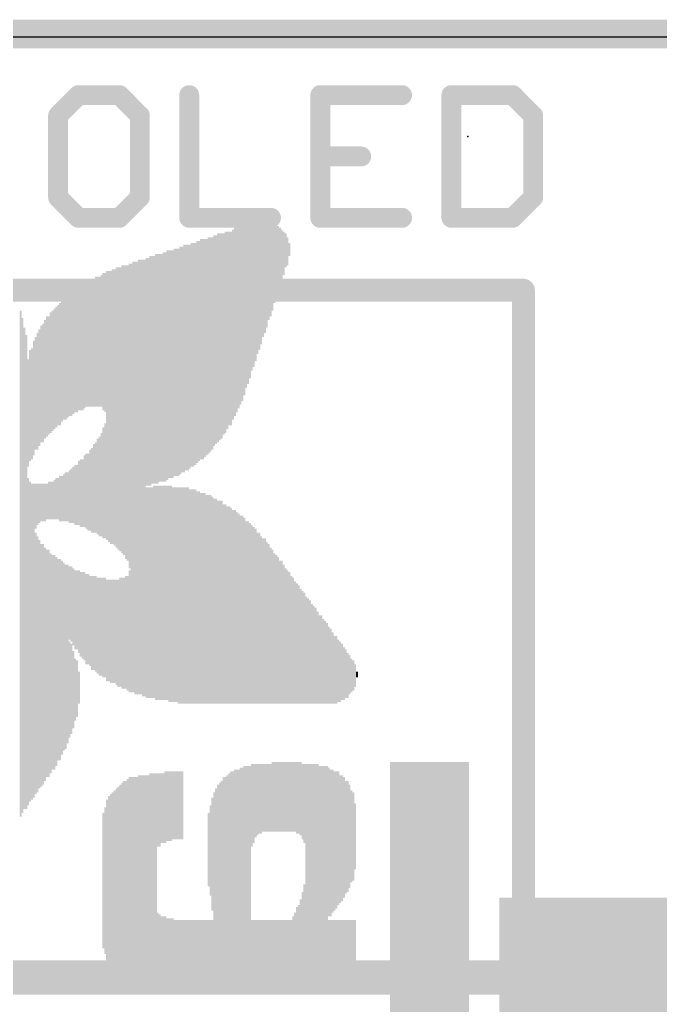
# Model space of a CAD drawing. Extents: x -0.3 to 20.4, y -13.3 to 21.5.
# Drawn here: x 7.94 to 13.65, y 12.71 to 21.49 of the extents above; entities that cross this region are included whole.
import ezdxf

# ---------------------------------------------------------------- set-up
doc = ezdxf.new("R2010")
doc.units = 0
for name, color, linetype in [('1', 12, 'CONTINUOUS'), ('16', 132, 'CONTINUOUS'), ('20', 53, 'CONTINUOUS'), ('21', 40, 'CONTINUOUS'), ('22', 6, 'CONTINUOUS'), ('24', 6, 'CONTINUOUS'), ('30', 253, 'CONTINUOUS'), ('32', 253, 'CONTINUOUS')]:
    doc.layers.add(name, color=color, linetype=linetype)

# ---------------------------------------------------------------- blocks, each defined once
blk = doc.blocks.new('RECT')
blk.add_solid([(-0.5, -0.5), (0.5, -0.5), (-0.5, 0.5), (0.5, 0.5)])

msp = doc.modelspace()

# ---------------------------------------------------------------- linework, layer by layer
at = {"layer": '1', "const_width": 0.254}
msp.add_lwpolyline([(20.2692, 21.3614), (-0.1778, 21.3614)], dxfattribs=at)
at = {"layer": '16'}
for points, const_width in [([(20.2692, 21.3614), (-0.1778, 21.3614)], 0.254), ([(6.985, 12.954), (13.2588, 12.954)], 0.3048), ([(13.2588, 12.954), (13.2842, 12.9794)], 0.3048), ([(14.8082, 12.9794), (13.2842, 12.9794)], 0.3048)]:
    msp.add_lwpolyline(points, dxfattribs=dict(at, const_width=const_width))
at = {"layer": '16', "const_width": 0.1524}
for points in [[(13.2842, 13.0556, 1), (13.2842, 12.9032)], [(13.3381, 12.9255, 1), (13.2303, 13.0333)], [(13.2588, 12.8778, 1), (13.2588, 13.0302)], [(13.2049, 13.0079, 1), (13.3127, 12.9001)]]:
    msp.add_lwpolyline(points, format="xyb", dxfattribs=at)
at = {"layer": '20'}
msp.add_line((0, 21.336), (16.764, 21.336), dxfattribs=at)
at = {"layer": '21'}
for points, const_width in [([(8.4647, 20.8162), (8.2825, 20.634)], 0.1778), ([(8.829, 20.8162), (8.4647, 20.8162)], 0.1778), ([(9.0112, 20.634), (8.829, 20.8162)], 0.1778), ([(9.4519, 20.8162), (9.4519, 19.7231)], 0.1778), ([(11.35, 20.8162), (10.6213, 20.8162)], 0.1778), ([(10.6213, 20.8162), (10.6213, 19.7231)], 0.1778), ([(11.7907, 20.8162), (11.7907, 19.7231)], 0.1778), ([(12.3372, 20.8162), (11.7907, 20.8162)], 0.1778), ([(12.5194, 20.634), (12.3372, 20.8162)], 0.1778), ([(8.2825, 20.634), (8.2825, 19.9053)], 0.1778), ([(9.0112, 19.9053), (9.0112, 20.634)], 0.1778), ([(12.5194, 19.9053), (12.5194, 20.634)], 0.1778), ([(10.6213, 20.2697), (10.9856, 20.2697)], 0.1778), ([(8.2825, 19.9053), (8.4647, 19.7231)], 0.1778), ([(8.829, 19.7231), (9.0112, 19.9053)], 0.1778), ([(12.3372, 19.7231), (12.5194, 19.9053)], 0.1778), ([(8.4647, 19.7231), (8.829, 19.7231)], 0.1778), ([(9.4519, 19.7231), (10.1806, 19.7231)], 0.1778), ([(10.6213, 19.7231), (11.35, 19.7231)], 0.1778), ([(11.7907, 19.7231), (12.3372, 19.7231)], 0.1778), ([(12.433, 19.078), (1.108, 19.078)], 0.2032), ([(12.433, -10.922), (12.433, 19.078)], 0.2032)]:
    msp.add_lwpolyline(points, dxfattribs=dict(at, const_width=const_width))
for points, const_width in [([(8.4647, 20.8607, 1), (8.4647, 20.7718)], 0.0889), ([(8.4961, 20.7848, 1), (8.4332, 20.8477)], 0.0889), ([(8.8605, 20.8477, 1), (8.7976, 20.7848)], 0.0889), ([(8.829, 20.7718, 1), (8.829, 20.8607)], 0.0889), ([(9.4963, 20.8162, 1), (9.4074, 20.8162)], 0.0889), ([(10.6213, 20.8607, 1), (10.6213, 20.7718)], 0.0889), ([(10.6657, 20.8162, 1), (10.5768, 20.8162)], 0.0889), ([(11.35, 20.7718, 1), (11.35, 20.8607)], 0.0889), ([(11.8351, 20.8162, 1), (11.7462, 20.8162)], 0.0889), ([(11.7907, 20.8607, 1), (11.7907, 20.7718)], 0.0889), ([(12.3687, 20.8477, 1), (12.3058, 20.7848)], 0.0889), ([(12.3372, 20.7718, 1), (12.3372, 20.8607)], 0.0889), ([(8.251, 20.6655, 1), (8.3139, 20.6026)], 0.0889), ([(8.3269, 20.634, 1), (8.238, 20.634)], 0.0889), ([(9.0557, 20.634, 1), (8.9668, 20.634)], 0.0889), ([(8.9798, 20.6026, 1), (9.0427, 20.6655)], 0.0889), ([(12.5639, 20.634, 1), (12.475, 20.634)], 0.0889), ([(12.488, 20.6026, 1), (12.5509, 20.6655)], 0.0889), ([(10.6213, 20.3141, 1), (10.6213, 20.2252)], 0.0889), ([(10.9856, 20.2252, 1), (10.9856, 20.3141)], 0.0889), ([(8.3139, 19.9367, 1), (8.251, 19.8739)], 0.0889), ([(8.238, 19.9053, 1), (8.3269, 19.9053)], 0.0889), ([(8.9668, 19.9053, 1), (9.0557, 19.9053)], 0.0889), ([(9.0427, 19.8739, 1), (8.9798, 19.9367)], 0.0889), ([(12.475, 19.9053, 1), (12.5639, 19.9053)], 0.0889), ([(12.5509, 19.8739, 1), (12.488, 19.9367)], 0.0889), ([(8.4647, 19.7676, 1), (8.4647, 19.6787)], 0.0889), ([(8.4332, 19.6917, 1), (8.4961, 19.7545)], 0.0889), ([(8.7976, 19.7545, 1), (8.8605, 19.6917)], 0.0889), ([(8.829, 19.6787, 1), (8.829, 19.7676)], 0.0889), ([(9.4519, 19.7676, 1), (9.4519, 19.6787)], 0.0889), ([(9.4074, 19.7231, 1), (9.4963, 19.7231)], 0.0889), ([(10.1806, 19.6787, 1), (10.1806, 19.7676)], 0.0889), ([(10.6213, 19.7676, 1), (10.6213, 19.6787)], 0.0889), ([(10.5768, 19.7231, 1), (10.6657, 19.7231)], 0.0889), ([(11.35, 19.6787, 1), (11.35, 19.7676)], 0.0889), ([(11.7462, 19.7231, 1), (11.8351, 19.7231)], 0.0889), ([(11.7907, 19.7676, 1), (11.7907, 19.6787)], 0.0889), ([(12.3058, 19.7545, 1), (12.3687, 19.6917)], 0.0889), ([(12.3372, 19.6787, 1), (12.3372, 19.7676)], 0.0889), ([(12.4838, 19.078, 1), (12.3822, 19.078)], 0.1016), ([(12.433, 19.0272, 1), (12.433, 19.1288)], 0.1016)]:
    msp.add_lwpolyline(points, format="xyb", dxfattribs=dict(at, const_width=const_width))
at = {"layer": '24'}
msp.add_point((11.938, 20.447), dxfattribs=at)

# ---------------------------------------------------------------- block references
at = {"layer": '16', "xscale": 1.27, "yscale": 2.032, "rotation": 90}
msp.add_blockref('RECT', (13.2842, 12.9794), dxfattribs=at)
at = {"layer": '22', "rotation": 270}
for p, xscale, yscale in [((10.0437, 19.064), 1.2405, 0.0167), ((10.0604, 19.0975), 1.1734, 0.0168), ((10.0772, 19.1143), 1.1399, 0.0168), ((10.094, 19.1394), 1.0896, 0.0167), ((10.1107, 19.1729), 1.0226, 0.0168), ((10.1275, 19.1897), 0.989, 0.0168), ((10.1443, 19.2149), 0.9387, 0.0167), ((10.161, 19.2484), 0.8717, 0.0168), ((10.1778, 19.2651), 0.8382, 0.0168), ((9.7755, 18.7035), 1.7937, 0.0167), ((9.7922, 18.7203), 1.7602, 0.0168), ((9.809, 18.737), 1.7267, 0.0168), ((9.8258, 18.737), 1.7267, 0.0167), ((9.8425, 18.7706), 1.6932, 0.0168), ((9.8593, 18.7957), 1.6764, 0.0167), ((9.876, 18.8125), 1.6428, 0.0168), ((9.8928, 18.8293), 1.6093, 0.0168), ((9.9096, 18.846), 1.5758, 0.0167), ((9.9263, 18.8712), 1.559, 0.0168), ((9.9431, 18.8963), 1.5088, 0.0168), ((9.9599, 18.9299), 1.4417, 0.0167), ((9.9766, 18.9466), 1.4082, 0.0168), ((9.9934, 18.9802), 1.3747, 0.0168), ((10.0102, 19.0137), 1.3076, 0.0167), ((10.0269, 19.0305), 1.2741, 0.0168), ((10.1946, 19.2819), 0.7712, 0.0167), ((10.2113, 19.3155), 0.7041, 0.0168), ((10.2281, 19.3238), 0.6538, 0.0168), ((10.2449, 19.349), 0.6035, 0.0167), ((10.2616, 19.3741), 0.5196, 0.0168), ((10.2783, 19.3825), 0.4694, 0.0167), ((10.2951, 19.4076), 0.3856, 0.0168), ((9.4737, 18.5023), 1.9949, 0.0168), ((9.4905, 18.5023), 1.9949, 0.0167), ((9.5072, 18.5108), 1.9781, 0.0168), ((9.524, 18.5275), 1.9782, 0.0168), ((9.5408, 18.5359), 1.9614, 0.0167), ((9.5575, 18.5527), 1.9614, 0.0168), ((9.5743, 18.5527), 1.9614, 0.0168), ((9.5911, 18.5611), 1.9447, 0.0167), ((9.6078, 18.5694), 1.9279, 0.0168), ((9.6246, 18.5862), 1.9278, 0.0167), ((9.6413, 18.5946), 1.9111, 0.0168), ((9.6581, 18.6029), 1.8943, 0.0168), ((9.6749, 18.6281), 1.8776, 0.0167), ((9.6916, 18.6365), 1.8608, 0.0168), ((9.7084, 18.6532), 1.8609, 0.0168), ((9.7252, 18.6617), 1.8441, 0.0167), ((9.7419, 18.67), 1.8273, 0.0168), ((9.7587, 18.6868), 1.7938, 0.0168), ((10.3119, 19.4328), 0.3018, 0.0168), ((10.3286, 19.4244), 0.2514, 0.0167), ((10.3454, 19.4412), 0.1173, 0.0168), ((9.2222, 18.3934), 2.0452, 0.0168), ((9.239, 18.3934), 2.0452, 0.0168), ((9.2558, 18.4102), 2.0452, 0.0167), ((9.2725, 18.4185), 2.0285, 0.0168), ((9.2893, 18.4185), 2.0285, 0.0168), ((9.3061, 18.4185), 2.0285, 0.0167), ((9.3228, 18.4353), 2.0284, 0.0168), ((9.3396, 18.4353), 2.0284, 0.0168), ((9.3564, 18.4353), 2.0284, 0.0167), ((9.3731, 18.4521), 2.0284, 0.0168), ((9.3899, 18.4605), 2.0117, 0.0168), ((9.4067, 18.4688), 2.0285, 0.0167), ((9.4234, 18.4773), 2.0117, 0.0168), ((9.4402, 18.4773), 2.0117, 0.0167), ((9.4569, 18.4856), 1.9949, 0.0168), ((8.954, 17.4127), 3.839, 0.0168), ((8.9708, 17.4044), 3.8557, 0.0168), ((8.9876, 17.4044), 3.8557, 0.0167), ((9.0043, 17.4127), 3.8725, 0.0168), ((9.0211, 17.4127), 3.8725, 0.0167), ((9.0378, 17.4044), 3.8893, 0.0168), ((9.0546, 17.4044), 3.8893, 0.0168), ((9.0714, 18.3515), 2.0284, 0.0167), ((9.0881, 18.3515), 2.0284, 0.0168), ((9.1049, 18.3599), 2.0452, 0.0168), ((9.1217, 18.3682), 2.0285, 0.0167), ((9.1384, 18.3682), 2.0285, 0.0168), ((9.1552, 18.3766), 2.0452, 0.0168), ((9.172, 18.3766), 2.0452, 0.0167), ((9.1887, 18.385), 2.0284, 0.0168), ((9.2055, 18.385), 2.0284, 0.0167), ((8.7193, 18.0497), 2.3973, 0.0168), ((8.7361, 18.0414), 2.414, 0.0168), ((8.7529, 18.033), 2.4308, 0.0167), ((8.7696, 18.0414), 2.4475, 0.0168), ((8.7864, 18.0329), 2.4643, 0.0167), ((8.8031, 18.033), 2.4978, 0.0168), ((8.8199, 18.0246), 2.5146, 0.0168), ((8.8367, 18.0162), 2.5314, 0.0167), ((8.8534, 18.0162), 2.5649, 0.0168), ((8.8702, 18.0079), 2.5817, 0.0168), ((8.887, 17.9911), 2.6152, 0.0167), ((8.9037, 17.9827), 2.632, 0.0168), ((8.9205, 17.9576), 2.7157, 0.0168), ((8.9373, 17.4043), 3.8222, 0.0167), ((8.5349, 18.5946), 1.1064, 0.0168), ((8.5517, 18.5946), 1.1064, 0.0168), ((8.5685, 18.603), 1.1232, 0.0167), ((8.5852, 18.6114), 1.1399, 0.0168), ((8.602, 18.6114), 1.1399, 0.0167), ((8.6187, 18.6197), 1.1567, 0.0168), ((8.6355, 18.6197), 1.1567, 0.0168), ((8.6523, 18.6197), 1.1567, 0.0167), ((8.669, 18.6281), 1.1734, 0.0168), ((8.6858, 18.6197), 1.2238, 0.0168), ((8.7026, 18.6114), 1.2405, 0.0167), ((8.4176, 18.5191), 1.0897, 0.0167), ((8.4343, 18.5359), 1.0896, 0.0168), ((8.4511, 18.5443), 1.1064, 0.0168), ((8.4679, 18.5526), 1.0897, 0.0167), ((8.4846, 18.5611), 1.1065, 0.0168), ((8.5014, 18.5694), 1.1232, 0.0168), ((8.5182, 18.5778), 1.1064, 0.0167), ((8.317, 18.4437), 1.0728, 0.0168), ((8.3338, 18.4605), 1.0729, 0.0167), ((8.3505, 18.4688), 1.0897, 0.0168), ((8.3673, 18.4856), 1.0896, 0.0167), ((8.384, 18.5023), 1.0897, 0.0168), ((8.4008, 18.5023), 1.0897, 0.0168), ((7.9482, 16.6416), 4.5095, 0.0167), ((8.2332, 18.3599), 1.0729, 0.0167), ((8.2499, 18.3767), 1.0729, 0.0168), ((8.2667, 18.3935), 1.0729, 0.0168), ((8.2835, 18.4102), 1.0729, 0.0167), ((8.3002, 18.4185), 1.0897, 0.0168), ((7.9649, 16.6248), 4.409, 0.0168), ((8.1661, 18.2844), 1.0561, 0.0168), ((8.1829, 18.3096), 1.0729, 0.0167), ((8.1996, 18.3179), 1.0561, 0.0168), ((8.2164, 18.3432), 1.0729, 0.0168), ((7.9817, 16.5997), 4.2916, 0.0168), ((8.1158, 18.209), 1.0394, 0.0168), ((8.1326, 18.2425), 1.0394, 0.0168), ((8.1494, 18.2509), 1.0562, 0.0167), ((7.9985, 16.5662), 4.2245, 0.0167), ((8.0655, 18.1168), 1.0226, 0.0168), ((8.0823, 18.1587), 1.0058, 0.0168), ((8.0991, 18.1755), 1.0394, 0.0167), ((8.032, 18.0497), 0.9891, 0.0168), ((8.0488, 18.0665), 0.989, 0.0167), ((8.0152, 17.9827), 0.9556, 0.0168), ((8.6858, 17.3625), 0.9891, 0.0168), ((8.7026, 17.3792), 1.0226, 0.0167), ((8.6355, 17.3289), 0.855, 0.0168), ((8.6523, 17.3288), 0.8885, 0.0167), ((8.669, 17.3456), 0.9221, 0.0168), ((8.5685, 17.2953), 0.7209, 0.0167), ((8.5852, 17.2954), 0.7544, 0.0168), ((8.602, 17.3122), 0.7879, 0.0167), ((8.6187, 17.3205), 0.8046, 0.0168), ((8.4846, 17.2703), 0.6035, 0.0168), ((8.5014, 17.2703), 0.6035, 0.0168), ((8.5182, 17.287), 0.637, 0.0167), ((8.5349, 17.287), 0.6706, 0.0168), ((8.5517, 17.2786), 0.6874, 0.0168), ((8.4008, 17.2451), 0.4862, 0.0168), ((8.4176, 17.2535), 0.5029, 0.0167), ((8.4343, 17.2535), 0.5365, 0.0168), ((8.4511, 17.2535), 0.5365, 0.0168), ((8.4679, 17.2702), 0.57, 0.0167), ((8.0152, 15.9459), 2.9169, 0.0168), ((8.2667, 17.2199), 0.3688, 0.0168), ((8.2835, 17.2199), 0.3688, 0.0167), ((8.3002, 17.22), 0.4023, 0.0168), ((8.317, 17.22), 0.4023, 0.0168), ((8.3338, 17.2284), 0.4191, 0.0167), ((8.3505, 17.2367), 0.4358, 0.0168), ((8.3673, 17.2367), 0.4358, 0.0167), ((8.384, 17.2367), 0.4694, 0.0168), ((8.032, 15.9459), 2.8499, 0.0168), ((8.0488, 15.9459), 2.8163, 0.0167), ((8.0655, 15.9543), 2.7995, 0.0168), ((8.0823, 17.1529), 0.4023, 0.0168), ((8.0991, 17.1696), 0.3688, 0.0167), ((8.1158, 17.178), 0.352, 0.0168), ((8.1326, 17.1864), 0.3352, 0.0168), ((8.1494, 17.1864), 0.3352, 0.0167), ((8.1661, 17.1864), 0.3352, 0.0168), ((8.1829, 17.1947), 0.3185, 0.0167), ((8.1996, 17.2032), 0.3353, 0.0168), ((8.2164, 17.2032), 0.3353, 0.0168), ((8.2332, 17.2032), 0.3353, 0.0167), ((8.2499, 17.2116), 0.3521, 0.0168), ((9.0714, 16.3817), 1.8776, 0.0167), ((9.0881, 16.3817), 1.8776, 0.0168), ((9.1049, 16.3817), 1.8776, 0.0168), ((9.1217, 16.3817), 1.8776, 0.0167), ((9.1384, 16.3901), 1.8944, 0.0168), ((9.1552, 16.3818), 1.9111, 0.0168), ((9.172, 16.3818), 1.9111, 0.0167), ((9.1887, 16.3818), 1.9111, 0.0168), ((9.2055, 16.3818), 1.9111, 0.0167), ((9.2222, 16.3818), 1.9111, 0.0168), ((9.239, 16.3818), 1.9111, 0.0168), ((9.2558, 16.3818), 1.9111, 0.0167), ((9.2725, 16.3734), 1.9279, 0.0168), ((9.2893, 16.3734), 1.9279, 0.0168), ((9.3061, 16.365), 1.9111, 0.0167), ((9.3228, 16.365), 1.9111, 0.0168), ((9.3396, 16.365), 1.9111, 0.0168), ((9.3564, 16.3566), 1.9278, 0.0167), ((9.3731, 16.3566), 1.9278, 0.0168), ((9.3899, 16.3566), 1.9278, 0.0168), ((9.4067, 16.3566), 1.9278, 0.0167), ((9.4234, 16.3566), 1.9278, 0.0168), ((9.4402, 16.3566), 1.9278, 0.0167), ((9.4569, 16.3482), 1.911, 0.0168), ((9.4737, 16.3482), 1.911, 0.0168), ((9.4905, 16.3482), 1.911, 0.0167), ((9.5072, 16.3482), 1.911, 0.0168), ((9.524, 16.3399), 1.8943, 0.0168), ((9.5408, 16.3399), 1.8943, 0.0167), ((9.5575, 16.3315), 1.8775, 0.0168), ((9.5743, 16.3315), 1.8775, 0.0168), ((9.5911, 16.3315), 1.8775, 0.0167), ((9.6078, 16.3231), 1.8608, 0.0168), ((9.6246, 16.3231), 1.8608, 0.0167), ((9.6413, 16.3231), 1.8608, 0.0168), ((9.6581, 16.3147), 1.844, 0.0168), ((9.6749, 16.3063), 1.8272, 0.0167), ((9.6916, 16.3063), 1.8272, 0.0168), ((9.7084, 16.298), 1.8105, 0.0168), ((9.7252, 16.298), 1.8105, 0.0167), ((9.7419, 16.298), 1.8105, 0.0168), ((9.7587, 16.2812), 1.7769, 0.0168), ((9.7755, 16.2812), 1.7769, 0.0167), ((9.7922, 16.2728), 1.7602, 0.0168), ((9.809, 16.2728), 1.7602, 0.0168), ((9.8258, 16.2644), 1.7434, 0.0167), ((9.8425, 16.256), 1.7266, 0.0168), ((9.8593, 16.256), 1.7266, 0.0167), ((9.876, 16.2477), 1.7099, 0.0168), ((9.8928, 16.2393), 1.6931, 0.0168), ((9.9096, 16.2309), 1.6764, 0.0167), ((9.9263, 16.2309), 1.6764, 0.0168), ((9.9431, 16.2225), 1.6596, 0.0168), ((9.9599, 16.2058), 1.6261, 0.0167), ((9.9766, 16.2058), 1.6261, 0.0168), ((9.9934, 16.1974), 1.6093, 0.0168), ((10.0102, 16.189), 1.5925, 0.0167), ((10.0269, 16.1806), 1.5758, 0.0168), ((10.0437, 16.1722), 1.559, 0.0167), ((8.0823, 15.7531), 2.3302, 0.0168), ((8.0991, 15.7447), 2.2799, 0.0167), ((10.0604, 16.1555), 1.5255, 0.0168), ((10.0772, 16.1555), 1.5255, 0.0168), ((10.094, 16.1387), 1.4919, 0.0167), ((10.1107, 16.1303), 1.4752, 0.0168), ((10.1275, 16.1303), 1.4752, 0.0168), ((8.1158, 15.7447), 2.2128, 0.0168), ((8.1326, 15.7363), 2.1626, 0.0168), ((8.1494, 15.7447), 2.1458, 0.0167), ((8.1661, 15.7447), 2.0788, 0.0168), ((10.1443, 16.1136), 1.4417, 0.0167), ((10.161, 16.1052), 1.4249, 0.0168), ((10.1778, 16.0884), 1.3914, 0.0168), ((8.1829, 15.7531), 2.0284, 0.0167), ((8.1996, 15.7531), 2.0284, 0.0168), ((8.2164, 15.7531), 1.9614, 0.0168), ((8.2332, 15.7614), 1.9111, 0.0167), ((8.2499, 15.7614), 1.9111, 0.0168), ((8.2667, 15.7698), 1.8608, 0.0168), ((10.1946, 16.08), 1.3746, 0.0167), ((10.2113, 16.0633), 1.3411, 0.0168), ((10.2281, 16.0549), 1.3243, 0.0168), ((10.2449, 16.0465), 1.3075, 0.0167), ((8.2835, 15.7866), 1.7938, 0.0167), ((8.3002, 15.7866), 1.7938, 0.0168), ((8.317, 15.8034), 1.7267, 0.0168), ((8.3338, 15.8118), 1.6764, 0.0167), ((8.3505, 15.8117), 1.6429, 0.0168), ((8.3673, 15.8369), 1.5926, 0.0167), ((8.384, 16.2895), 0.6538, 0.0168), ((8.4008, 16.2812), 0.6705, 0.0168), ((8.4176, 16.256), 0.6874, 0.0167), ((10.2616, 16.0297), 1.274, 0.0168), ((10.2783, 16.0297), 1.274, 0.0167), ((10.2951, 16.013), 1.2405, 0.0168), ((10.3119, 15.9962), 1.207, 0.0168), ((8.4343, 16.2309), 0.7041, 0.0168), ((8.4511, 16.2309), 0.7041, 0.0168), ((8.4679, 16.2141), 0.7376, 0.0167), ((8.4846, 16.189), 0.7543, 0.0168), ((8.5014, 16.1806), 0.7711, 0.0168), ((8.5182, 16.1722), 0.7879, 0.0167), ((8.5349, 16.1471), 0.8047, 0.0168), ((8.5517, 16.1471), 0.8047, 0.0168), ((8.5685, 16.1303), 0.8047, 0.0167), ((8.5852, 16.1135), 0.8382, 0.0168), ((8.602, 16.1135), 0.8382, 0.0167), ((8.6187, 16.1051), 0.855, 0.0168), ((8.6355, 16.0884), 0.8549, 0.0168), ((8.6523, 16.08), 0.8717, 0.0167), ((8.669, 16.08), 0.8717, 0.0168), ((8.6858, 16.0716), 0.8885, 0.0168), ((8.7026, 16.0716), 0.8885, 0.0167), ((8.8367, 16.0297), 0.9723, 0.0167), ((8.8534, 16.0213), 0.989, 0.0168), ((8.8702, 16.0213), 0.989, 0.0168), ((8.887, 16.0297), 1.0058, 0.0167), ((8.9037, 16.0213), 1.0226, 0.0168), ((8.9205, 16.0381), 1.0897, 0.0168), ((10.3286, 15.9878), 1.1902, 0.0167), ((10.3454, 15.9794), 1.1734, 0.0168), ((10.3622, 15.9627), 1.1399, 0.0168), ((10.3789, 15.9543), 1.1231, 0.0167), ((8.7193, 16.0465), 0.9053, 0.0168), ((8.7361, 16.0465), 0.9053, 0.0168), ((8.7529, 16.0381), 0.922, 0.0167), ((8.7696, 16.0381), 0.922, 0.0168), ((8.7864, 16.0381), 0.922, 0.0167), ((8.8031, 16.0297), 0.9388, 0.0168), ((8.8199, 16.0213), 0.9556, 0.0168), ((10.3957, 15.9375), 1.0896, 0.0168), ((10.4125, 15.9291), 1.0728, 0.0168), ((10.4292, 15.9207), 1.0561, 0.0167), ((10.446, 15.904), 1.0226, 0.0168), ((10.4627, 15.8956), 1.0058, 0.0167), ((10.4795, 15.8872), 0.989, 0.0168), ((10.4963, 15.8704), 0.9555, 0.0168), ((10.513, 15.862), 0.9387, 0.0167), ((10.5298, 15.8537), 0.922, 0.0168), ((10.5466, 15.8369), 0.8884, 0.0168), ((10.5633, 15.8285), 0.8717, 0.0167), ((10.5801, 15.8201), 0.8549, 0.0168), ((10.5969, 15.8034), 0.8214, 0.0168), ((10.6136, 15.7867), 0.7879, 0.0167), ((10.6304, 15.7867), 0.7879, 0.0168), ((10.6472, 15.7698), 0.7543, 0.0168), ((10.6639, 15.7615), 0.7376, 0.0167), ((10.6807, 15.7531), 0.7208, 0.0168), ((10.6974, 15.7364), 0.6873, 0.0167), ((10.7142, 15.7279), 0.6705, 0.0168), ((10.731, 15.7112), 0.637, 0.0168), ((10.7477, 15.6945), 0.6035, 0.0167), ((10.7645, 15.6945), 0.6035, 0.0168), ((8.384, 15.5184), 0.855, 0.0168), ((8.4008, 15.5268), 0.8047, 0.0168), ((10.7813, 15.686), 0.5532, 0.0168), ((10.798, 15.6776), 0.5365, 0.0167), ((10.8148, 15.6776), 0.5029, 0.0168), ((8.4176, 15.5183), 0.6873, 0.0167), ((10.8316, 15.6609), 0.4694, 0.0168), ((10.8483, 15.6608), 0.4359, 0.0167), ((10.8651, 15.6441), 0.4024, 0.0168), ((10.8819, 15.6525), 0.352, 0.0167), ((8.4343, 15.5184), 0.5532, 0.0168), ((8.4511, 15.5268), 0.5029, 0.0168), ((10.8986, 15.6441), 0.3018, 0.0168), ((10.9154, 15.6441), 0.2682, 0.0168), ((10.9322, 15.6441), 0.2012, 0.0167), ((8.4679, 15.5352), 0.2849, 0.0167), ((10.9489, 15.6524), 0.0503, 0.0168), ((10.0102, 14.4874), 0.7376, 0.0167), ((10.0269, 14.5042), 0.7041, 0.0168), ((10.0437, 14.5293), 0.6538, 0.0167), ((10.0604, 14.5377), 0.637, 0.0168), ((10.0772, 14.5461), 0.6203, 0.0168), ((10.094, 14.5461), 0.6203, 0.0167), ((10.1107, 14.5545), 0.6035, 0.0168), ((10.1275, 14.5545), 0.6035, 0.0168), ((10.1443, 14.5545), 0.6035, 0.0167), ((10.161, 14.5545), 0.6035, 0.0168), ((10.1778, 14.5545), 0.6035, 0.0168), ((10.1946, 14.5629), 0.6203, 0.0167), ((10.2113, 14.5629), 0.6203, 0.0168), ((10.2281, 14.5629), 0.6203, 0.0168), ((10.2449, 14.5629), 0.6203, 0.0167), ((10.2616, 14.5629), 0.6203, 0.0168), ((10.2783, 14.5629), 0.6203, 0.0167), ((10.2951, 14.5629), 0.6203, 0.0168), ((10.3119, 14.5629), 0.6203, 0.0168), ((10.3286, 14.5629), 0.6203, 0.0167), ((10.3454, 14.5629), 0.6203, 0.0168), ((10.3622, 14.5629), 0.6203, 0.0168), ((10.3789, 14.5629), 0.6203, 0.0167), ((10.3957, 14.5629), 0.6203, 0.0168), ((10.4125, 14.5545), 0.6371, 0.0168), ((10.4292, 14.5545), 0.6371, 0.0167), ((10.446, 14.5461), 0.6538, 0.0168), ((10.4627, 14.5209), 0.6706, 0.0167), ((10.4795, 14.5042), 0.7041, 0.0168), ((10.4963, 13.842), 2.0284, 0.0168), ((10.513, 13.842), 2.0284, 0.0167), ((10.5298, 13.842), 2.0284, 0.0168), ((10.5466, 13.842), 2.0284, 0.0168), ((10.5633, 13.842), 2.0284, 0.0167), ((10.5801, 13.842), 2.0284, 0.0168), ((10.5969, 13.842), 2.0284, 0.0168), ((11.2507, 7.874), 13.998, 0.0168), ((11.2675, 7.874), 13.998, 0.0167), ((11.2842, 7.874), 13.998, 0.0168), ((11.301, 7.874), 13.998, 0.0167), ((11.3177, 7.874), 13.998, 0.0168), ((11.3345, 7.874), 13.998, 0.0168), ((11.3513, 11.4532), 6.8397, 0.0167), ((11.368, 11.4532), 6.8397, 0.0168), ((11.3848, 11.4532), 6.8397, 0.0168), ((11.4016, 11.4532), 6.8397, 0.0167), ((11.4183, 11.4532), 6.8397, 0.0168), ((11.4351, 11.4532), 6.8397, 0.0168), ((11.4519, 11.4532), 6.8397, 0.0167), ((11.4686, 11.4532), 6.8397, 0.0168), ((11.4854, 11.4532), 6.8397, 0.0168), ((11.5022, 11.4532), 6.8397, 0.0167), ((11.5189, 11.4532), 6.8397, 0.0168), ((11.5357, 11.4532), 6.8397, 0.0167), ((11.5524, 11.4532), 6.8397, 0.0168), ((11.5692, 11.4532), 6.8397, 0.0168), ((11.586, 11.4532), 6.8397, 0.0167), ((11.6027, 11.4532), 6.8397, 0.0168), ((11.6195, 11.4532), 6.8397, 0.0168), ((11.6363, 11.4532), 6.8397, 0.0167), ((11.653, 11.4532), 6.8397, 0.0168), ((11.6698, 11.4532), 6.8397, 0.0168), ((11.6866, 11.4532), 6.8397, 0.0167), ((11.7033, 11.4532), 6.8397, 0.0168), ((11.7201, 11.4532), 6.8397, 0.0167), ((11.7368, 11.4532), 6.8397, 0.0168), ((11.7536, 11.4532), 6.8397, 0.0168), ((11.7704, 11.4532), 6.8397, 0.0167), ((11.7871, 11.4532), 6.8397, 0.0168), ((11.8039, 11.4532), 6.8397, 0.0168), ((11.8207, 11.4532), 6.8397, 0.0167), ((11.8374, 11.4532), 6.8397, 0.0168), ((11.8542, 11.4532), 6.8397, 0.0168), ((11.871, 11.4532), 6.8397, 0.0167), ((11.8877, 11.4532), 6.8397, 0.0168), ((11.9045, 11.4532), 6.8397, 0.0168), ((11.9213, 11.4532), 6.8397, 0.0167), ((11.938, 11.4532), 6.8397, 0.0168), ((9.0043, 13.8085), 1.8943, 0.0168), ((9.0211, 13.8085), 1.8943, 0.0167), ((9.0378, 13.8085), 1.8943, 0.0168), ((9.0546, 13.8085), 1.8943, 0.0168), ((9.0714, 13.8085), 1.8943, 0.0167), ((9.0881, 13.8085), 1.8943, 0.0168), ((9.1049, 13.8085), 1.9279, 0.0168), ((9.1217, 13.8085), 1.9279, 0.0167), ((9.1384, 13.8085), 1.9279, 0.0168), ((9.1552, 13.8085), 1.9279, 0.0168), ((9.172, 14.4455), 0.6538, 0.0167), ((9.1887, 14.4455), 0.6538, 0.0168), ((9.2055, 14.4623), 0.6203, 0.0167), ((9.2222, 14.4623), 0.6203, 0.0168), ((9.239, 14.4706), 0.637, 0.0168), ((9.2558, 14.479), 0.6202, 0.0167), ((9.2725, 14.479), 0.6202, 0.0168), ((9.2893, 14.479), 0.6202, 0.0168), ((9.3061, 14.4874), 0.6035, 0.0167), ((9.3228, 14.4874), 0.6035, 0.0168), ((9.3396, 14.4874), 0.6035, 0.0168), ((9.3564, 14.4874), 0.6035, 0.0167), ((9.3731, 14.4874), 0.6035, 0.0168), ((9.3899, 14.4874), 0.6035, 0.0168), ((9.7922, 13.7917), 1.9278, 0.0168), ((9.809, 13.8001), 1.9446, 0.0168), ((9.8258, 13.8085), 1.9613, 0.0167), ((9.8425, 13.8085), 1.9613, 0.0168), ((9.8593, 13.8169), 1.9781, 0.0167), ((9.876, 13.8169), 1.9781, 0.0168), ((9.8928, 13.8169), 1.9781, 0.0168), ((9.9096, 13.8253), 1.9949, 0.0167), ((9.9263, 13.8253), 1.9949, 0.0168), ((9.9431, 13.8336), 2.0116, 0.0168), ((9.9599, 13.8336), 2.0116, 0.0167), ((9.9766, 13.8336), 2.0116, 0.0168), ((9.9934, 13.8336), 2.0116, 0.0168), ((10.6136, 13.8336), 2.0116, 0.0167), ((10.6304, 13.8336), 2.0116, 0.0168), ((10.6472, 13.8336), 2.0116, 0.0168), ((10.6639, 13.8336), 2.0116, 0.0167), ((10.6807, 13.8336), 2.0116, 0.0168), ((10.6974, 14.1605), 1.3244, 0.0167), ((10.7142, 14.1521), 1.3076, 0.0168), ((10.731, 14.1689), 1.2741, 0.0168), ((10.7477, 14.1689), 1.2405, 0.0167), ((10.7645, 14.1773), 1.2237, 0.0168), ((10.7813, 14.194), 1.1902, 0.0168), ((10.798, 14.1857), 1.1399, 0.0167), ((10.8148, 14.194), 1.1232, 0.0168), ((8.8367, 13.8085), 1.7267, 0.0167), ((8.8534, 13.8085), 1.7603, 0.0168), ((8.8702, 13.8085), 1.7937, 0.0168), ((8.887, 13.8085), 1.7937, 0.0167), ((8.9037, 13.8085), 1.8273, 0.0168), ((8.9205, 13.8085), 1.8608, 0.0168), ((8.9373, 13.8085), 1.8608, 0.0167), ((8.954, 13.8085), 1.8608, 0.0168), ((8.9708, 13.8085), 1.8608, 0.0168), ((8.9876, 13.8001), 1.8776, 0.0167), ((9.7084, 13.7498), 1.844, 0.0168), ((9.7252, 13.7582), 1.8608, 0.0167), ((9.7419, 13.7666), 1.8775, 0.0168), ((9.7587, 13.7834), 1.9111, 0.0168), ((9.7755, 13.7834), 1.9111, 0.0167), ((10.8316, 14.2025), 1.0729, 0.0168), ((10.8483, 14.2024), 1.0058, 0.0167), ((10.8651, 14.2108), 0.989, 0.0168), ((10.8819, 14.2108), 0.922, 0.0167), ((8.7529, 13.8085), 1.5591, 0.0167), ((8.7696, 13.8085), 1.5925, 0.0168), ((8.7864, 13.8085), 1.6261, 0.0167), ((8.8031, 13.8085), 1.6597, 0.0168), ((8.8199, 13.8085), 1.6931, 0.0168), ((9.6749, 13.7163), 1.7769, 0.0167), ((9.6916, 13.7331), 1.8105, 0.0168), ((10.8986, 14.2108), 0.8214, 0.0168), ((10.9154, 14.2108), 0.7879, 0.0168), ((8.7193, 13.8169), 1.4417, 0.0168), ((8.7361, 13.8169), 1.5087, 0.0168), ((9.6581, 14.0516), 1.0059, 0.0168), ((10.9322, 14.2108), 0.5868, 0.0167), ((8.6858, 13.8168), 1.207, 0.0168), ((8.7026, 13.8168), 1.3076, 0.0167), ((9.6246, 14.0934), 0.6538, 0.0167), ((9.6413, 14.0851), 0.8047, 0.0168), ((10.4627, 13.2721), 0.8885, 0.0167), ((10.4795, 13.3056), 0.9555, 0.0168), ((10.446, 13.2385), 0.8214, 0.0168), ((9.172, 13.1882), 0.6873, 0.0167), ((10.3957, 13.1798), 0.704, 0.0168), ((10.4125, 13.205), 0.7543, 0.0168), ((10.4292, 13.2134), 0.7711, 0.0167), ((9.1887, 13.1798), 0.6706, 0.0168), ((9.2055, 13.1714), 0.6538, 0.0167), ((9.2222, 13.1631), 0.6705, 0.0168), ((9.239, 13.1631), 0.6705, 0.0168), ((9.2558, 13.1547), 0.6538, 0.0167), ((9.2725, 13.1547), 0.6538, 0.0168), ((9.2893, 13.1547), 0.6538, 0.0168), ((9.3061, 13.1547), 0.6538, 0.0167), ((9.3228, 13.1463), 0.637, 0.0168), ((9.3396, 13.1463), 0.637, 0.0168), ((9.3564, 13.1463), 0.637, 0.0167), ((9.3731, 13.1463), 0.637, 0.0168), ((9.3899, 13.1463), 0.637, 0.0168), ((9.4067, 13.1463), 0.637, 0.0167), ((9.4234, 13.1463), 0.637, 0.0168), ((9.4402, 13.1463), 0.637, 0.0167), ((9.4569, 13.1463), 0.637, 0.0168), ((9.4737, 13.1463), 0.637, 0.0168), ((9.4905, 13.1463), 0.637, 0.0167), ((9.5072, 13.1463), 0.637, 0.0168), ((9.524, 13.1463), 0.637, 0.0168), ((9.5408, 13.1463), 0.637, 0.0167), ((9.5575, 13.1463), 0.637, 0.0168), ((9.5743, 13.1463), 0.637, 0.0168), ((9.5911, 13.1463), 0.637, 0.0167), ((9.6078, 13.1463), 0.637, 0.0168), ((9.6246, 13.1463), 0.637, 0.0167), ((9.6413, 13.1463), 0.637, 0.0168), ((9.6581, 13.1463), 0.637, 0.0168), ((10.0102, 13.1463), 0.637, 0.0167), ((10.0269, 13.1463), 0.637, 0.0168), ((10.0437, 13.1463), 0.637, 0.0167), ((10.0604, 13.1463), 0.637, 0.0168), ((10.0772, 13.1463), 0.637, 0.0168), ((10.094, 13.1463), 0.637, 0.0167), ((10.1107, 13.1463), 0.637, 0.0168), ((10.1275, 13.1463), 0.637, 0.0168), ((10.1443, 13.1463), 0.637, 0.0167), ((10.161, 13.1463), 0.637, 0.0168), ((10.1778, 13.1463), 0.637, 0.0168), ((10.1946, 13.1463), 0.637, 0.0167), ((10.2113, 13.1463), 0.637, 0.0168), ((10.2281, 13.1463), 0.637, 0.0168), ((10.2449, 13.1463), 0.637, 0.0167), ((10.2616, 13.1463), 0.637, 0.0168), ((10.2783, 13.1463), 0.637, 0.0167), ((10.2951, 13.1463), 0.637, 0.0168), ((10.3119, 13.1463), 0.637, 0.0168), ((10.3286, 13.1463), 0.637, 0.0167), ((10.3454, 13.1463), 0.637, 0.0168), ((10.3622, 13.1463), 0.637, 0.0168), ((10.3789, 13.1631), 0.6705, 0.0167), ((10.6974, 13.1463), 0.637, 0.0167), ((10.7142, 13.1463), 0.637, 0.0168), ((10.731, 13.1463), 0.637, 0.0168), ((10.7477, 13.1463), 0.637, 0.0167), ((10.7645, 13.1463), 0.637, 0.0168), ((10.7813, 13.1463), 0.637, 0.0168), ((10.798, 13.1463), 0.637, 0.0167), ((10.8148, 13.1463), 0.637, 0.0168), ((10.8316, 13.1463), 0.637, 0.0168), ((10.8483, 13.1463), 0.637, 0.0167), ((10.8651, 13.1463), 0.637, 0.0168), ((10.8819, 13.1463), 0.637, 0.0167), ((10.8986, 13.1463), 0.637, 0.0168), ((10.9154, 13.1463), 0.637, 0.0168), ((10.9322, 13.1463), 0.637, 0.0167)]:
    msp.add_blockref('RECT', p, dxfattribs=dict(at, xscale=xscale, yscale=yscale))
at = {"layer": '30', "xscale": 1.3716, "yscale": 2.1336, "rotation": 90}
msp.add_blockref('RECT', (13.2842, 12.9794), dxfattribs=at)
at = {"layer": '32', "xscale": 1.27, "yscale": 2.032, "rotation": 90}
msp.add_blockref('RECT', (13.2842, 12.9794), dxfattribs=at)

doc.saveas('drawing.dxf')
